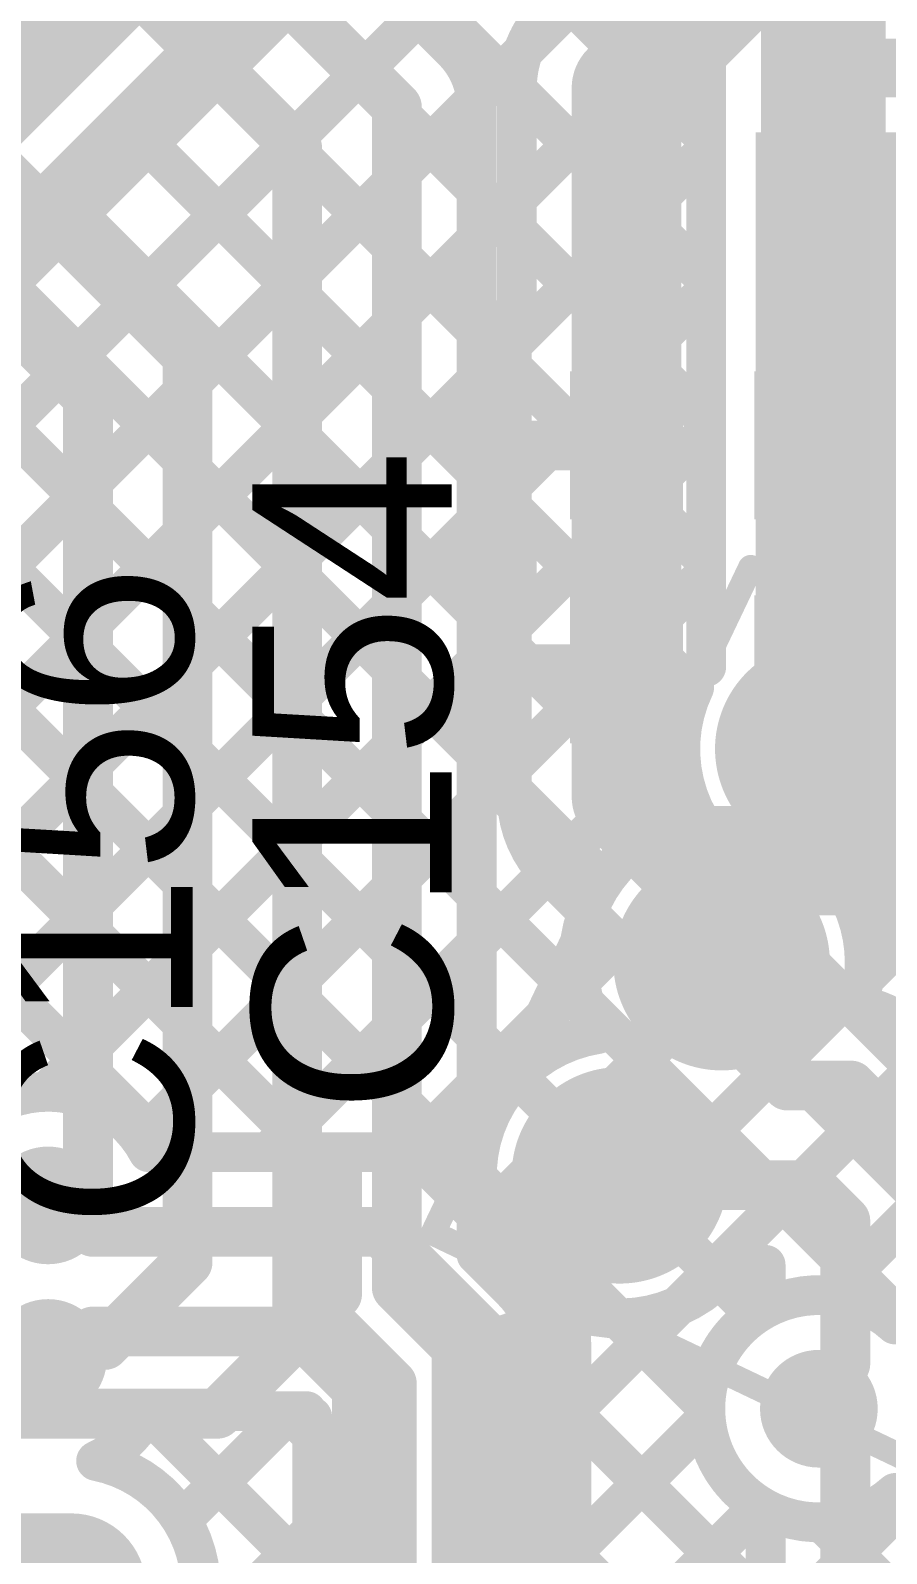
# Model space of a CAD drawing. Header units: millimetres. Extents: x -0.57 to 2.98, y -0.65 to 2.86.
# Drawn here: x 2.3585 to 2.5303, y 0.3949 to 0.7006 of the extents above; entities that cross this region are included whole.
import ezdxf

# ---------------------------------------------------------------- set-up
doc = ezdxf.new("R2010")
doc.units = ezdxf.units.MM
doc.header["$MEASUREMENT"] = 0
for name, color, linetype in [('BottomLayer', 5, 'Continuous'), ('BottomPaste', 16, 'Continuous'), ('BottomSolder', 6, 'Continuous'), ('Mechanical2', 216, 'Continuous'), ('PadHoleLayer', 156, 'Continuous'), ('TopLayer', 1, 'Continuous'), ('TopOverlay', 2, 'Continuous'), ('TopPaste', 8, 'Continuous'), ('TopSolder', 216, 'Continuous'), ('ViaHoleLayer', 16, 'Continuous')]:
    doc.layers.add(name, color=color, linetype=linetype)
doc.styles.add('Arial', font='', dxfattribs={"height": 0.2})
doc.styles.get('Arial').set_extended_font_data('Arial')

# ---------------------------------------------------------------- blocks, each defined once
blk = doc.blocks.new('SPM0687LR5H_1_233')
at = {"layer": 'BottomSolder'}
h = blk.add_hatch(color=6, dxfattribs=at)
edge = h.paths.add_edge_path()
edge.add_arc((0, -0.03594), 0.004, 0, 360)
at = {"layer": 'PadHoleLayer'}
h = blk.add_hatch(color=156, dxfattribs=at)
edge = h.paths.add_edge_path()
edge.add_arc((0, -0.03594), 0.02018, 0, 360)
at = {"layer": 'TopLayer'}
h = blk.add_hatch(color=1, dxfattribs=at)
edge = h.paths.add_edge_path()
edge.add_arc((-0.0474, 0.06705), 0.01772, 0, 360)
h = blk.add_hatch(color=1, dxfattribs=at)
edge = h.paths.add_edge_path()
edge.add_arc((0, 0.06705), 0.01772, 0, 360)
h = blk.add_hatch(color=1, dxfattribs=at)
edge = h.paths.add_edge_path()
edge.add_arc((0.0474, 0.06705), 0.01772, 0, 360)
h = blk.add_hatch(color=1, dxfattribs=at)
edge = h.paths.add_edge_path()
edge.add_arc((0, -0.03594), 0.03299, 0, 360)
h = blk.add_hatch(color=1, dxfattribs=at)
edge = h.paths.add_edge_path()
edge.add_arc((-0.0474, -0.06705), 0.01772, 0, 360)
h = blk.add_hatch(color=1, dxfattribs=at)
edge = h.paths.add_edge_path()
edge.add_arc((0.0474, -0.06705), 0.01772, 0, 360)
at = {"layer": 'TopPaste'}
h = blk.add_hatch(color=8, dxfattribs=at)
edge = h.paths.add_edge_path()
edge.add_arc((-0.0474, 0.06705), 0.01772, 0, 360)
h = blk.add_hatch(color=8, dxfattribs=at)
edge = h.paths.add_edge_path()
edge.add_arc((0, 0.06705), 0.01772, 0, 360)
h = blk.add_hatch(color=8, dxfattribs=at)
edge = h.paths.add_edge_path()
edge.add_arc((0.0474, 0.06705), 0.01772, 0, 360)
h = blk.add_hatch(color=8, dxfattribs=at)
edge = h.paths.add_edge_path()
edge.add_arc((-0.0474, -0.06705), 0.01772, 0, 360)
h = blk.add_hatch(color=8, dxfattribs=at)
edge = h.paths.add_edge_path()
edge.add_arc((0.0474, -0.06705), 0.01772, 0, 360)
at = {"layer": 'TopSolder'}
h = blk.add_hatch(color=216, dxfattribs=at)
edge = h.paths.add_edge_path()
edge.add_arc((-0.0474, 0.06705), 0.02172, 0, 360)
h = blk.add_hatch(color=216, dxfattribs=at)
edge = h.paths.add_edge_path()
edge.add_arc((0, 0.06705), 0.02172, 0, 360)
h = blk.add_hatch(color=216, dxfattribs=at)
edge = h.paths.add_edge_path()
edge.add_arc((0.0474, 0.06705), 0.02172, 0, 360)
h = blk.add_hatch(color=216, dxfattribs=at)
edge = h.paths.add_edge_path()
edge.add_arc((0, -0.03594), 0.03699, 0, 360)
h = blk.add_hatch(color=216, dxfattribs=at)
edge = h.paths.add_edge_path()
edge.add_arc((-0.0474, -0.06705), 0.02172, 0, 360)
h = blk.add_hatch(color=216, dxfattribs=at)
edge = h.paths.add_edge_path()
edge.add_arc((0.0474, -0.06705), 0.02172, 0, 360)
at = {"layer": 'TopOverlay', "const_width": 0.005}
for points in [[(-0.07402, 0.09591), (-0.07402, -0.10591)], [(-0.07402, 0.09591), (0.07402, 0.09591)], [(0.07402, 0.09591), (0.07402, -0.10591)], [(-0.085, 0.075), (-0.085, 0.065)], [(-0.085, 0.075), (-0.08, 0.07)], [(-0.08, 0.07), (-0.085, 0.065)], [(-0.07402, -0.10591), (0.07402, -0.10591)]]:
    blk.add_lwpolyline(points, dxfattribs=at)
at = {"layer": 'TopOverlay', "const_width": 0.0025}
for points in [[(-0.07527, 0.09591, 1), (-0.07277, 0.09591, 1)], [(-0.07527, 0.09591, 1), (-0.07277, 0.09591, 1)], [(0.07277, 0.09591, 1), (0.07527, 0.09591, 1)], [(0.07277, 0.09591, 1), (0.07527, 0.09591, 1)], [(-0.08625, 0.075, 1), (-0.08375, 0.075, 1)], [(-0.08625, 0.075, 1), (-0.08375, 0.075, 1)], [(-0.08125, 0.07, 1), (-0.07875, 0.07, 1)], [(-0.08125, 0.07, 1), (-0.07875, 0.07, 1)], [(-0.08625, 0.065, 1), (-0.08375, 0.065, 1)], [(-0.08625, 0.065, 1), (-0.08375, 0.065, 1)], [(-0.07527, -0.10591, 1), (-0.07277, -0.10591, 1)], [(-0.07527, -0.10591, 1), (-0.07277, -0.10591, 1)], [(0.07277, -0.10591, 1), (0.07527, -0.10591, 1)], [(0.07277, -0.10591, 1), (0.07527, -0.10591, 1)]]:
    blk.add_lwpolyline(points, format="xyb", close=True, dxfattribs=at)
blk = doc.blocks.new('CAP_0402_B_363')
at = {"layer": 'BottomLayer'}
for points in [[(-0.0095, 0.0125), (-0.0095, -0.0125), (-0.0275, -0.0125), (-0.0275, 0.0125)], [(0.0275, 0.0125), (0.0275, -0.0125), (0.0095, -0.0125), (0.0095, 0.0125)]]:
    blk.add_hatch(color=5, dxfattribs=at).paths.add_polyline_path(points)
at = {"layer": 'BottomPaste'}
for points in [[(-0.0095, 0.0125), (-0.0095, -0.0125), (-0.0275, -0.0125), (-0.0275, 0.0125)], [(0.0275, 0.0125), (0.0275, -0.0125), (0.0095, -0.0125), (0.0095, 0.0125)]]:
    blk.add_hatch(color=16, dxfattribs=at).paths.add_polyline_path(points)
at = {"layer": 'BottomSolder'}
for points in [[(-0.00714, 0.01486), (-0.00714, -0.01486), (-0.02986, -0.01486), (-0.02986, 0.01486)], [(0.02986, 0.01486), (0.02986, -0.01486), (0.00714, -0.01486), (0.00714, 0.01486)]]:
    blk.add_hatch(color=6, dxfattribs=at).paths.add_polyline_path(points)
blk = doc.blocks.new('C___0402_B_367')
at = {"layer": 'BottomLayer'}
for points in [[(-0.0095, 0.0125), (-0.0095, -0.0125), (-0.0275, -0.0125), (-0.0275, 0.0125)], [(0.0275, 0.0125), (0.0275, -0.0125), (0.0095, -0.0125), (0.0095, 0.0125)]]:
    blk.add_hatch(color=5, dxfattribs=at).paths.add_polyline_path(points)
at = {"layer": 'BottomPaste'}
for points in [[(-0.0095, 0.0125), (-0.0095, -0.0125), (-0.0275, -0.0125), (-0.0275, 0.0125)], [(0.0275, 0.0125), (0.0275, -0.0125), (0.0095, -0.0125), (0.0095, 0.0125)]]:
    blk.add_hatch(color=16, dxfattribs=at).paths.add_polyline_path(points)
at = {"layer": 'BottomSolder'}
for points in [[(-0.00714, 0.01486), (-0.00714, -0.01486), (-0.02986, -0.01486), (-0.02986, 0.01486)], [(0.02986, 0.01486), (0.02986, -0.01486), (0.00714, -0.01486), (0.00714, 0.01486)]]:
    blk.add_hatch(color=6, dxfattribs=at).paths.add_polyline_path(points)

msp = doc.modelspace()

# ---------------------------------------------------------------- hatches: boundary and pattern name
at = {"layer": 'BottomLayer'}
msp.add_hatch(color=5, dxfattribs=at).paths.add_polyline_path([(2.504, 0.55521), (2.545, 0.55521), (2.545, 0.68021), (2.504, 0.68021)])
h = msp.add_hatch(color=5, dxfattribs=at)
edge = h.paths.add_edge_path()
edge.add_arc((2.51758, 0.65858), 0.01181, 0, 360)
h = msp.add_hatch(color=5, dxfattribs=at)
edge = h.paths.add_edge_path()
edge.add_arc((2.362, 0.46481), 0.01181, 0, 360)
h = msp.add_hatch(color=5, dxfattribs=at)
edge = h.paths.add_edge_path()
edge.add_arc((2.362, 0.43419), 0.01181, 0, 360)
h = msp.add_hatch(color=5, dxfattribs=at)
edge = h.paths.add_edge_path()
edge.add_arc((2.51669, 0.424), 0.01181, 0, 360)
at = {"layer": 'BottomSolder'}
h = msp.add_hatch(color=6, dxfattribs=at)
edge = h.paths.add_edge_path()
edge.add_arc((2.51758, 0.65858), 0.00791, 0, 360)
h = msp.add_hatch(color=6, dxfattribs=at)
edge = h.paths.add_edge_path()
edge.add_arc((2.362, 0.46481), 0.00791, 0, 360)
h = msp.add_hatch(color=6, dxfattribs=at)
edge = h.paths.add_edge_path()
edge.add_arc((2.362, 0.43419), 0.00791, 0, 360)
h = msp.add_hatch(color=6, dxfattribs=at)
edge = h.paths.add_edge_path()
edge.add_arc((2.51669, 0.424), 0.00791, 0, 360)
at = {"layer": 'TopLayer'}
h = msp.add_hatch(color=1, dxfattribs=at)
edge = h.paths.add_edge_path()
edge.add_arc((2.51758, 0.65858), 0.01181, 0, 360)
h = msp.add_hatch(color=1, dxfattribs=at)
edge = h.paths.add_edge_path()
edge.add_arc((2.362, 0.46481), 0.01181, 0, 360)
h = msp.add_hatch(color=1, dxfattribs=at)
edge = h.paths.add_edge_path()
edge.add_arc((2.362, 0.43419), 0.01181, 0, 360)
h = msp.add_hatch(color=1, dxfattribs=at)
edge = h.paths.add_edge_path()
edge.add_arc((2.51669, 0.424), 0.01181, 0, 360)
at = {"layer": 'TopSolder'}
h = msp.add_hatch(color=216, dxfattribs=at)
edge = h.paths.add_edge_path()
edge.add_arc((2.51758, 0.65858), 0.00791, 0, 360)
h = msp.add_hatch(color=216, dxfattribs=at)
edge = h.paths.add_edge_path()
edge.add_arc((2.362, 0.46481), 0.00791, 0, 360)
h = msp.add_hatch(color=216, dxfattribs=at)
edge = h.paths.add_edge_path()
edge.add_arc((2.362, 0.43419), 0.00791, 0, 360)
h = msp.add_hatch(color=216, dxfattribs=at)
edge = h.paths.add_edge_path()
edge.add_arc((2.51669, 0.424), 0.00791, 0, 360)
at = {"layer": 'ViaHoleLayer'}
h = msp.add_hatch(color=16, dxfattribs=at)
edge = h.paths.add_edge_path()
edge.add_arc((2.51758, 0.65858), 0.00591, 0, 360)
h = msp.add_hatch(color=16, dxfattribs=at)
edge = h.paths.add_edge_path()
edge.add_arc((2.362, 0.46481), 0.00591, 0, 360)
h = msp.add_hatch(color=16, dxfattribs=at)
edge = h.paths.add_edge_path()
edge.add_arc((2.362, 0.43419), 0.00591, 0, 360)
h = msp.add_hatch(color=16, dxfattribs=at)
edge = h.paths.add_edge_path()
edge.add_arc((2.51669, 0.424), 0.00591, 0, 360)

# ---------------------------------------------------------------- linework, layer by layer
at = {"layer": 'BottomLayer'}
for points, const_width in [([(2.324, 0.663), (2.417, 0.756)], 0.025), ([(2.3475, 0.61483), (2.46517, 0.7325)], 0.008), ([(2.3475, 0.64312), (2.43688, 0.7325)], 0.008), ([(2.3475, 0.65327), (2.42673, 0.7325)], 0.008), ([(2.4195, 0.72527), (2.45608, 0.68869)], 0.008), ([(2.47808, 0.68908), (2.506, 0.717)], 0.022), ([(2.40536, 0.71113), (2.45608, 0.6604)], 0.008), ([(2.34264, 0.58168), (2.45733, 0.69638)], 0.008), ([(2.39122, 0.69698), (2.45508, 0.63312)], 0.008), ([(2.47808, 0.61734), (2.47808, 0.68908)], 0.022), ([(2.51133, 0.69121), (2.51511, 0.695)], 0.008), ([(2.51511, 0.695), (2.77944, 0.695)], 0.008), ([(2.51133, 0.69121), (2.519, 0.69121)], 0.008), ([(2.519, 0.69121), (2.556, 0.69121)], 0.008), ([(2.519, 0.69121), (2.556, 0.69121)], 0.008), ([(2.45608, 0.64384), (2.45608, 0.68908)], 0.008), ([(2.37708, 0.68284), (2.45508, 0.60484)], 0.008), ([(2.519, 0.66771), (2.76629, 0.66771)], 0.025), ([(2.51758, 0.6663), (2.519, 0.66771)], 0.022), ([(2.51758, 0.65858), (2.51758, 0.6663)], 0.022), ([(2.36293, 0.6687), (2.45508, 0.57655)], 0.008), ([(2.31231, 0.52307), (2.45608, 0.66685)], 0.008), ([(2.34879, 0.65456), (2.45508, 0.54827)], 0.008), ([(2.45508, 0.59891), (2.45508, 0.64384)], 0.008), ([(2.31231, 0.49479), (2.45508, 0.63756)], 0.008), ([(2.3475, 0.62757), (2.53317, 0.4419)], 0.008), ([(2.47808, 0.57241), (2.47808, 0.61734)], 0.022), ([(2.45908, 0.61734), (2.47808, 0.61734)], 0.01), ([(2.31231, 0.46651), (2.45508, 0.60928)], 0.008), ([(2.3475, 0.59928), (2.5039, 0.44289)], 0.008), ([(2.45508, 0.59084), (2.45508, 0.59891)], 0.008), ([(2.45508, 0.59084), (2.45508, 0.59891)], 0.008), ([(2.45608, 0.59084), (2.45608, 0.59891)], 0.008), ([(2.45508, 0.54591), (2.45508, 0.59084)], 0.008), ([(2.36171, 0.48762), (2.45508, 0.58099)], 0.008), ([(2.33985, 0.57865), (2.49389, 0.42461)], 0.008), ([(2.47808, 0.54689), (2.47808, 0.57091)], 0.022), ([(2.31648, 0.57374), (2.41471, 0.4755)], 0.008), ([(2.45908, 0.57241), (2.47808, 0.57241)], 0.01), ([(2.38051, 0.47814), (2.45508, 0.55271)], 0.008), ([(2.47808, 0.54689), (2.49097, 0.534)], 0.022), ([(2.31231, 0.54962), (2.38643, 0.4755)], 0.008), ([(2.49097, 0.534), (2.52542, 0.534)], 0.022), ([(2.52542, 0.534), (2.59014, 0.46928)], 0.022), ([(2.40616, 0.4755), (2.46226, 0.5316)], 0.008), ([(2.46257, 0.53129), (2.47538, 0.51848)], 0.008), ([(2.43368, 0.47473), (2.47643, 0.51749)], 0.008), ([(2.44907, 0.46184), (2.49923, 0.512)], 0.008), ([(2.49097, 0.512), (2.51631, 0.512)], 0.008), ([(2.49135, 0.512), (2.56145, 0.4419)], 0.008), ([(2.51631, 0.512), (2.55609, 0.47222)], 0.008), ([(2.46318, 0.44766), (2.52191, 0.5064)], 0.008), ([(2.467, 0.42321), (2.53605, 0.49226)], 0.008), ([(2.51879, 0.44671), (2.55019, 0.47811)], 0.008), ([(2.38215, 0.4755), (2.42878, 0.4755)], 0.008), ([(2.44011, 0.4708), (2.4623, 0.44861)], 0.008), ([(2.362, 0.46481), (2.36569, 0.46481)], 0.01), ([(2.36569, 0.46481), (2.371, 0.4595)], 0.01), ([(2.371, 0.4595), (2.42878, 0.4595)], 0.01), ([(2.42878, 0.4595), (2.451, 0.43728)], 0.01), ([(2.36569, 0.43419), (2.371, 0.4395)], 0.01), ([(2.371, 0.4395), (2.4205, 0.4395)], 0.01), ([(2.4205, 0.4395), (2.431, 0.429)], 0.01), ([(2.451, 0.381), (2.451, 0.43728)], 0.01), ([(2.467, 0.38763), (2.467, 0.43728)], 0.008), ([(2.362, 0.43419), (2.36569, 0.43419)], 0.01), ([(2.431, 0.368), (2.431, 0.429)], 0.01), ([(2.51669, 0.42031), (2.51669, 0.424)], 0.01), ([(2.38205, 0.42331), (2.415, 0.39036)], 0.008), ([(2.38215, 0.4235), (2.41387, 0.4235)], 0.008), ([(2.38882, 0.4016), (2.41073, 0.4235)], 0.008), ([(2.41015, 0.4235), (2.415, 0.41865)], 0.008), ([(2.415, 0.368), (2.415, 0.42237)], 0.008), ([(2.467, 0.42321), (2.506, 0.38421)], 0.008), ([(2.467, 0.39492), (2.49398, 0.4219)], 0.008), ([(2.51669, 0.42031), (2.522, 0.415)], 0.01), ([(2.522, 0.375), (2.522, 0.415)], 0.01), ([(2.4775, 0.37713), (2.50486, 0.4045)], 0.008), ([(2.506, 0.38163), (2.506, 0.40385)], 0.008), ([(2.30631, 0.398), (2.36666, 0.398)], 0.01), ([(2.38669, 0.37118), (2.415, 0.39949)], 0.008), ([(2.467, 0.39493), (2.48679, 0.37514)], 0.008)]:
    msp.add_lwpolyline(points, dxfattribs=dict(at, const_width=const_width))
for points, const_width in [([(2.45608, 0.68908, -0.199566), (2.46257, 0.70468)], 0.008), ([(2.45608, 0.68908, -0.198912), (2.46253, 0.70464)], 0.008), ([(2.46257, 0.53129, -0.187986), (2.45611, 0.54591)], 0.008), ([(2.46253, 0.53133, -0.187335), (2.45611, 0.54591)], 0.008), ([(2.49097, 0.512, -0.199566), (2.47538, 0.51848)], 0.008), ([(2.49097, 0.512, -0.198912), (2.47541, 0.51844)], 0.008), ([(2.34509, 0.4495, -1.132461), (2.38215, 0.4755)], 0.008), ([(2.42878, 0.4755, -0.198912), (2.4401, 0.47081)], 0.008), ([(2.42878, 0.4755, -0.199231), (2.44011, 0.4708)], 0.008), ([(2.4623, 0.44861, -0.199231), (2.467, 0.43728)], 0.008), ([(2.46231, 0.4486, -0.198912), (2.467, 0.43728)], 0.008), ([(2.506, 0.40385, -1.132461), (2.532, 0.44091)], 0.008), ([(2.532, 0.44091, -0.650404), (2.57012, 0.424)], 0.008), ([(2.38215, 0.4235, -0.16304), (2.37165, 0.41352)], 0.008), ([(2.37165, 0.41352, -0.358765), (2.39266, 0.388)], 0.008), ([(2.36666, 0.398, -1), (2.36666, 0.378)], 0.01)]:
    msp.add_lwpolyline(points, format="xyb", dxfattribs=dict(at, const_width=const_width))
for points, const_width in [([(2.38922, 0.69698, 1), (2.39322, 0.69698, 1)], 0.004), ([(2.45533, 0.69638, 1), (2.45933, 0.69638, 1)], 0.004), ([(2.47258, 0.68908, 1), (2.48358, 0.68908, 1)], 0.011), ([(2.47258, 0.68908, 1), (2.48358, 0.68908, 1)], 0.011), ([(2.51311, 0.695, 1), (2.51711, 0.695, 1)], 0.004), ([(2.51311, 0.695, 1), (2.51711, 0.695, 1)], 0.004), ([(2.50933, 0.69121, 1), (2.51333, 0.69121, 1)], 0.004), ([(2.50933, 0.69121, 1), (2.51333, 0.69121, 1)], 0.004), ([(2.517, 0.69121, 1), (2.521, 0.69121, 1)], 0.004), ([(2.517, 0.69121, 1), (2.521, 0.69121, 1)], 0.004), ([(2.517, 0.69121, 1), (2.521, 0.69121, 1)], 0.004), ([(2.45408, 0.68908, 1), (2.45808, 0.68908, 1)], 0.004), ([(2.45408, 0.68908, 1), (2.45808, 0.68908, 1)], 0.004), ([(2.45408, 0.68908, 1), (2.45808, 0.68908, 1)], 0.004), ([(2.45408, 0.68869, 1), (2.45808, 0.68869, 1)], 0.004), ([(2.37508, 0.68284, 1), (2.37908, 0.68284, 1)], 0.004), ([(2.51275, 0.66771, 1), (2.52525, 0.66771, 1)], 0.0125), ([(2.5135, 0.66771, 1), (2.5245, 0.66771, 1)], 0.011), ([(2.51208, 0.6663, 1), (2.52308, 0.6663, 1)], 0.011), ([(2.51208, 0.6663, 1), (2.52308, 0.6663, 1)], 0.011), ([(2.36093, 0.6687, 1), (2.36493, 0.6687, 1)], 0.004), ([(2.45408, 0.66685, 1), (2.45808, 0.66685, 1)], 0.004), ([(2.51208, 0.65858, 1), (2.52308, 0.65858, 1)], 0.011), ([(2.45408, 0.6604, 1), (2.45808, 0.6604, 1)], 0.004), ([(2.45308, 0.64384, 1), (2.45708, 0.64384, 1)], 0.004), ([(2.45408, 0.64384, 1), (2.45808, 0.64384, 1)], 0.004), ([(2.45308, 0.63756, 1), (2.45708, 0.63756, 1)], 0.004), ([(2.45308, 0.63312, 1), (2.45708, 0.63312, 1)], 0.004), ([(2.47258, 0.61734, 1), (2.48358, 0.61734, 1)], 0.011), ([(2.47258, 0.61734, 1), (2.48358, 0.61734, 1)], 0.011), ([(2.45658, 0.61734, 1), (2.46158, 0.61734, 1)], 0.005), ([(2.47558, 0.61734, 1), (2.48058, 0.61734, 1)], 0.005), ([(2.45308, 0.60928, 1), (2.45708, 0.60928, 1)], 0.004), ([(2.45308, 0.60484, 1), (2.45708, 0.60484, 1)], 0.004), ([(2.45308, 0.59891, 1), (2.45708, 0.59891, 1)], 0.004), ([(2.45308, 0.59891, 1), (2.45708, 0.59891, 1)], 0.004), ([(2.45308, 0.59891, 1), (2.45708, 0.59891, 1)], 0.004), ([(2.45408, 0.59891, 1), (2.45808, 0.59891, 1)], 0.004), ([(2.45308, 0.59084, 1), (2.45708, 0.59084, 1)], 0.004), ([(2.45308, 0.59084, 1), (2.45708, 0.59084, 1)], 0.004), ([(2.45308, 0.59084, 1), (2.45708, 0.59084, 1)], 0.004), ([(2.45408, 0.59084, 1), (2.45808, 0.59084, 1)], 0.004), ([(2.45308, 0.58099, 1), (2.45708, 0.58099, 1)], 0.004), ([(2.47258, 0.57241, 1), (2.48358, 0.57241, 1)], 0.011), ([(2.47258, 0.57091, 1), (2.48358, 0.57091, 1)], 0.011), ([(2.45308, 0.57655, 1), (2.45708, 0.57655, 1)], 0.004), ([(2.45658, 0.57241, 1), (2.46158, 0.57241, 1)], 0.005), ([(2.47558, 0.57241, 1), (2.48058, 0.57241, 1)], 0.005), ([(2.45308, 0.55271, 1), (2.45708, 0.55271, 1)], 0.004), ([(2.47258, 0.54689, 1), (2.48358, 0.54689, 1)], 0.011), ([(2.47258, 0.54689, 1), (2.48358, 0.54689, 1)], 0.011), ([(2.45308, 0.54827, 1), (2.45708, 0.54827, 1)], 0.004), ([(2.45308, 0.54591, 1), (2.45708, 0.54591, 1)], 0.004), ([(2.45411, 0.54591, 1), (2.45811, 0.54591, 1)], 0.004), ([(2.45411, 0.54591, 1), (2.45811, 0.54591, 1)], 0.004), ([(2.48547, 0.534, 1), (2.49647, 0.534, 1)], 0.011), ([(2.48547, 0.534, 1), (2.49647, 0.534, 1)], 0.011), ([(2.51992, 0.534, 1), (2.53092, 0.534, 1)], 0.011), ([(2.51992, 0.534, 1), (2.53092, 0.534, 1)], 0.011), ([(2.46026, 0.5316, 1), (2.46426, 0.5316, 1)], 0.004), ([(2.46053, 0.53133, 1), (2.46453, 0.53133, 1)], 0.004), ([(2.46057, 0.53129, 1), (2.46457, 0.53129, 1)], 0.004), ([(2.46057, 0.53129, 1), (2.46457, 0.53129, 1)], 0.004), ([(2.47338, 0.51848, 1), (2.47738, 0.51848, 1)], 0.004), ([(2.47338, 0.51848, 1), (2.47738, 0.51848, 1)], 0.004), ([(2.47341, 0.51844, 1), (2.47741, 0.51844, 1)], 0.004), ([(2.47443, 0.51749, 1), (2.47843, 0.51749, 1)], 0.004), ([(2.48897, 0.512, 1), (2.49297, 0.512, 1)], 0.004), ([(2.48897, 0.512, 1), (2.49297, 0.512, 1)], 0.004), ([(2.48897, 0.512, 1), (2.49297, 0.512, 1)], 0.004), ([(2.48935, 0.512, 1), (2.49335, 0.512, 1)], 0.004), ([(2.49723, 0.512, 1), (2.50123, 0.512, 1)], 0.004), ([(2.51431, 0.512, 1), (2.51831, 0.512, 1)], 0.004), ([(2.51431, 0.512, 1), (2.51831, 0.512, 1)], 0.004), ([(2.51991, 0.5064, 1), (2.52391, 0.5064, 1)], 0.004), ([(2.35971, 0.48762, 1), (2.36371, 0.48762, 1)], 0.004), ([(2.37851, 0.47814, 1), (2.38251, 0.47814, 1)], 0.004), ([(2.38015, 0.4755, 1), (2.38415, 0.4755, 1)], 0.004), ([(2.38015, 0.4755, 1), (2.38415, 0.4755, 1)], 0.004), ([(2.38443, 0.4755, 1), (2.38843, 0.4755, 1)], 0.004), ([(2.40416, 0.4755, 1), (2.40816, 0.4755, 1)], 0.004), ([(2.41271, 0.4755, 1), (2.41671, 0.4755, 1)], 0.004), ([(2.42678, 0.4755, 1), (2.43078, 0.4755, 1)], 0.004), ([(2.42678, 0.4755, 1), (2.43078, 0.4755, 1)], 0.004), ([(2.42678, 0.4755, 1), (2.43078, 0.4755, 1)], 0.004), ([(2.43168, 0.47473, 1), (2.43568, 0.47473, 1)], 0.004), ([(2.4381, 0.47081, 1), (2.4421, 0.47081, 1)], 0.004), ([(2.43811, 0.4708, 1), (2.44211, 0.4708, 1)], 0.004), ([(2.43811, 0.4708, 1), (2.44211, 0.4708, 1)], 0.004), ([(2.3595, 0.46481, 1), (2.3645, 0.46481, 1)], 0.005), ([(2.36319, 0.46481, 1), (2.36819, 0.46481, 1)], 0.005), ([(2.36319, 0.46481, 1), (2.36819, 0.46481, 1)], 0.005), ([(2.44707, 0.46184, 1), (2.45107, 0.46184, 1)], 0.004), ([(2.3685, 0.4595, 1), (2.3735, 0.4595, 1)], 0.005), ([(2.3685, 0.4595, 1), (2.3735, 0.4595, 1)], 0.005), ([(2.42628, 0.4595, 1), (2.43128, 0.4595, 1)], 0.005), ([(2.42628, 0.4595, 1), (2.43128, 0.4595, 1)], 0.005), ([(2.4603, 0.44861, 1), (2.4643, 0.44861, 1)], 0.004), ([(2.4603, 0.44861, 1), (2.4643, 0.44861, 1)], 0.004), ([(2.46031, 0.4486, 1), (2.46431, 0.4486, 1)], 0.004), ([(2.46118, 0.44766, 1), (2.46518, 0.44766, 1)], 0.004), ([(2.51679, 0.44671, 1), (2.52079, 0.44671, 1)], 0.004), ([(2.5019, 0.44289, 1), (2.5059, 0.44289, 1)], 0.004), ([(2.3685, 0.4395, 1), (2.3735, 0.4395, 1)], 0.005), ([(2.3685, 0.4395, 1), (2.3735, 0.4395, 1)], 0.005), ([(2.418, 0.4395, 1), (2.423, 0.4395, 1)], 0.005), ([(2.418, 0.4395, 1), (2.423, 0.4395, 1)], 0.005), ([(2.53, 0.44091, 1), (2.534, 0.44091, 1)], 0.004), ([(2.53, 0.44091, 1), (2.534, 0.44091, 1)], 0.004), ([(2.53117, 0.4419, 1), (2.53517, 0.4419, 1)], 0.004), ([(2.4485, 0.43728, 1), (2.4535, 0.43728, 1)], 0.005), ([(2.4485, 0.43728, 1), (2.4535, 0.43728, 1)], 0.005), ([(2.465, 0.43728, 1), (2.469, 0.43728, 1)], 0.004), ([(2.465, 0.43728, 1), (2.469, 0.43728, 1)], 0.004), ([(2.465, 0.43728, 1), (2.469, 0.43728, 1)], 0.004), ([(2.3595, 0.43419, 1), (2.3645, 0.43419, 1)], 0.005), ([(2.36319, 0.43419, 1), (2.36819, 0.43419, 1)], 0.005), ([(2.36319, 0.43419, 1), (2.36819, 0.43419, 1)], 0.005), ([(2.4285, 0.429, 1), (2.4335, 0.429, 1)], 0.005), ([(2.4285, 0.429, 1), (2.4335, 0.429, 1)], 0.005), ([(2.49189, 0.42461, 1), (2.49589, 0.42461, 1)], 0.004), ([(2.51419, 0.424, 1), (2.51919, 0.424, 1)], 0.005), ([(2.38005, 0.42331, 1), (2.38405, 0.42331, 1)], 0.004), ([(2.38015, 0.4235, 1), (2.38415, 0.4235, 1)], 0.004), ([(2.38015, 0.4235, 1), (2.38415, 0.4235, 1)], 0.004), ([(2.40815, 0.4235, 1), (2.41215, 0.4235, 1)], 0.004), ([(2.40873, 0.4235, 1), (2.41273, 0.4235, 1)], 0.004), ([(2.41187, 0.4235, 1), (2.41587, 0.4235, 1)], 0.004), ([(2.413, 0.42237, 1), (2.417, 0.42237, 1)], 0.004), ([(2.465, 0.42321, 1), (2.469, 0.42321, 1)], 0.004), ([(2.465, 0.42321, 1), (2.469, 0.42321, 1)], 0.004), ([(2.49198, 0.4219, 1), (2.49598, 0.4219, 1)], 0.004), ([(2.51419, 0.42031, 1), (2.51919, 0.42031, 1)], 0.005), ([(2.51419, 0.42031, 1), (2.51919, 0.42031, 1)], 0.005), ([(2.413, 0.41865, 1), (2.417, 0.41865, 1)], 0.004), ([(2.5195, 0.415, 1), (2.5245, 0.415, 1)], 0.005), ([(2.5195, 0.415, 1), (2.5245, 0.415, 1)], 0.005), ([(2.36965, 0.41352, 1), (2.37365, 0.41352, 1)], 0.004), ([(2.36965, 0.41352, 1), (2.37365, 0.41352, 1)], 0.004), ([(2.50286, 0.4045, 1), (2.50686, 0.4045, 1)], 0.004), ([(2.504, 0.40385, 1), (2.508, 0.40385, 1)], 0.004), ([(2.504, 0.40385, 1), (2.508, 0.40385, 1)], 0.004), ([(2.38682, 0.4016, 1), (2.39082, 0.4016, 1)], 0.004), ([(2.36416, 0.398, 1), (2.36916, 0.398, 1)], 0.005), ([(2.36416, 0.398, 1), (2.36916, 0.398, 1)], 0.005), ([(2.413, 0.39949, 1), (2.417, 0.39949, 1)], 0.004), ([(2.465, 0.39493, 1), (2.469, 0.39493, 1)], 0.004), ([(2.465, 0.39492, 1), (2.469, 0.39492, 1)], 0.004)]:
    msp.add_lwpolyline(points, format="xyb", close=True, dxfattribs=dict(at, const_width=const_width))
at = {"layer": 'Mechanical2', "const_width": 0.01}
msp.add_lwpolyline([(1.75783, 2.80917, -6.230382), (0.64896, 2.81029)], format="xyb", dxfattribs=at)
at = {"layer": 'TopLayer'}
for points, const_width in [([(2.28547, 0.88759), (2.49408, 0.67897)], 0.008), ([(2.15028, 0.875), (2.39, 0.63528)], 0.01), ([(2.142, 0.855), (2.37, 0.627)], 0.01), ([(2.37255, 0.77222), (2.49408, 0.65069)], 0.008), ([(2.37171, 0.76821), (2.4433, 0.69661)], 0.008), ([(2.3525, 0.76478), (2.432, 0.68528)], 0.01), ([(2.51758, 0.65858), (2.51758, 0.756)], 0.025), ([(2.43629, 0.70362), (2.49493, 0.76227)], 0.008), ([(2.49408, 0.65858), (2.49408, 0.756)], 0.008), ([(2.33836, 0.75064), (2.412, 0.677)], 0.01), ([(2.44791, 0.68696), (2.49408, 0.73313)], 0.008), ([(2.448, 0.65876), (2.49408, 0.70485)], 0.008), ([(2.432, 0.44828), (2.432, 0.68528)], 0.01), ([(2.448, 0.45491), (2.448, 0.68528)], 0.008), ([(2.412, 0.44), (2.412, 0.677)], 0.01), ([(2.448, 0.63048), (2.49408, 0.67656)], 0.008), ([(2.52569, 0.51018), (2.693, 0.67749)], 0.008), ([(2.448, 0.66849), (2.49408, 0.6224)], 0.008), ([(2.51758, 0.55641), (2.51758, 0.65858)], 0.025), ([(2.49408, 0.57291), (2.49408, 0.65858)], 0.008), ([(2.448, 0.6022), (2.49408, 0.64828)], 0.008), ([(2.448, 0.6402), (2.49408, 0.59412)], 0.008), ([(2.39, 0.46536), (2.39, 0.63528)], 0.01), ([(2.37, 0.46536), (2.37, 0.627)], 0.01), ([(2.448, 0.57391), (2.49408, 0.61999)], 0.008), ([(2.448, 0.61192), (2.4915, 0.56842)], 0.008), ([(2.448, 0.54563), (2.49408, 0.59171)], 0.008), ([(2.448, 0.58364), (2.49017, 0.54147)], 0.008), ([(2.448, 0.51734), (2.48893, 0.55827)], 0.008), ([(2.448, 0.55535), (2.47349, 0.52986)], 0.008), ([(2.5296, 0.53032), (2.55716, 0.50276)], 0.008), ([(2.448, 0.52707), (2.46966, 0.50541)], 0.008), ([(2.49718, 0.51362), (2.50204, 0.50876)], 0.01), ([(2.448, 0.48906), (2.46872, 0.50978)], 0.008), ([(2.50204, 0.49721), (2.50204, 0.50876)], 0.01), ([(2.448, 0.49878), (2.45606, 0.49073)], 0.008), ([(2.50204, 0.49721), (2.5104, 0.48886)], 0.01), ([(2.5104, 0.48886), (2.52314, 0.48886)], 0.01), ([(2.52314, 0.48886), (2.542, 0.47)], 0.01), ([(2.47677, 0.47084), (2.47875, 0.46886)], 0.01), ([(2.47875, 0.46886), (2.51486, 0.46886)], 0.01), ([(2.51486, 0.46886), (2.522, 0.46172)], 0.01), ([(2.39, 0.45343), (2.39, 0.46536)], 0.01), ([(2.522, 0.433), (2.522, 0.46172)], 0.01), ([(2.448, 0.45491), (2.4553, 0.44761)], 0.008), ([(2.37337, 0.4368), (2.39, 0.45343)], 0.01), ([(2.49916, 0.45286), (2.506, 0.45286)], 0.008), ([(2.506, 0.44415), (2.506, 0.45286)], 0.008), ([(2.432, 0.44828), (2.444, 0.43628)], 0.01), ([(2.49666, 0.45012), (2.5039, 0.44289)], 0.008), ([(2.46, 0.41621), (2.48836, 0.44456)], 0.008), ([(2.412, 0.44), (2.424, 0.428)], 0.01), ([(2.47637, 0.44212), (2.49389, 0.42461)], 0.008), ([(2.444, 0.35057), (2.444, 0.43628)], 0.01), ([(2.46, 0.35057), (2.46, 0.43628)], 0.008), ([(2.46, 0.43021), (2.58402, 0.3062)], 0.008), ([(2.424, 0.35886), (2.424, 0.428)], 0.01), ([(2.46, 0.38792), (2.49398, 0.4219)], 0.008), ([(2.3994, 0.27075), (2.53407, 0.40542)], 0.008), ([(2.46, 0.35964), (2.50486, 0.4045)], 0.008), ([(2.46, 0.40193), (2.57536, 0.28657)], 0.008), ([(2.5173, 0.4012), (2.60364, 0.31486)], 0.008)]:
    msp.add_lwpolyline(points, dxfattribs=dict(at, const_width=const_width))
for points, const_width in [([(2.43429, 0.70362, 1), (2.43829, 0.70362, 1)], 0.004), ([(2.4413, 0.69661, 1), (2.4453, 0.69661, 1)], 0.004), ([(2.4413, 0.69661, 1), (2.4453, 0.69661, 1)], 0.004), ([(2.44131, 0.6966, 1), (2.44531, 0.6966, 1)], 0.004), ([(2.44591, 0.68696, 1), (2.44991, 0.68696, 1)], 0.004), ([(2.4295, 0.68528, 1), (2.4345, 0.68528, 1)], 0.005), ([(2.4295, 0.68528, 1), (2.4345, 0.68528, 1)], 0.005), ([(2.446, 0.68528, 1), (2.45, 0.68528, 1)], 0.004), ([(2.446, 0.68528, 1), (2.45, 0.68528, 1)], 0.004), ([(2.446, 0.68528, 1), (2.45, 0.68528, 1)], 0.004), ([(2.4095, 0.677, 1), (2.4145, 0.677, 1)], 0.005), ([(2.4095, 0.677, 1), (2.4145, 0.677, 1)], 0.005), ([(2.49208, 0.67897, 1), (2.49608, 0.67897, 1)], 0.004), ([(2.49208, 0.67656, 1), (2.49608, 0.67656, 1)], 0.004), ([(2.446, 0.66849, 1), (2.45, 0.66849, 1)], 0.004), ([(2.51133, 0.65858, 1), (2.52383, 0.65858, 1)], 0.0125), ([(2.51133, 0.65858, 1), (2.52383, 0.65858, 1)], 0.0125), ([(2.446, 0.65876, 1), (2.45, 0.65876, 1)], 0.004), ([(2.49208, 0.65858, 1), (2.49608, 0.65858, 1)], 0.004), ([(2.49208, 0.65858, 1), (2.49608, 0.65858, 1)], 0.004), ([(2.49208, 0.65069, 1), (2.49608, 0.65069, 1)], 0.004), ([(2.49208, 0.64828, 1), (2.49608, 0.64828, 1)], 0.004), ([(2.446, 0.6402, 1), (2.45, 0.6402, 1)], 0.004), ([(2.3875, 0.63528, 1), (2.3925, 0.63528, 1)], 0.005), ([(2.3875, 0.63528, 1), (2.3925, 0.63528, 1)], 0.005), ([(2.446, 0.63048, 1), (2.45, 0.63048, 1)], 0.004), ([(2.3675, 0.627, 1), (2.3725, 0.627, 1)], 0.005), ([(2.3675, 0.627, 1), (2.3725, 0.627, 1)], 0.005), ([(2.49208, 0.6224, 1), (2.49608, 0.6224, 1)], 0.004), ([(2.49208, 0.61999, 1), (2.49608, 0.61999, 1)], 0.004), ([(2.446, 0.61192, 1), (2.45, 0.61192, 1)], 0.004), ([(2.446, 0.6022, 1), (2.45, 0.6022, 1)], 0.004), ([(2.49208, 0.59412, 1), (2.49608, 0.59412, 1)], 0.004), ([(2.49208, 0.59171, 1), (2.49608, 0.59171, 1)], 0.004), ([(2.446, 0.58364, 1), (2.45, 0.58364, 1)], 0.004), ([(2.446, 0.57391, 1), (2.45, 0.57391, 1)], 0.004), ([(2.49208, 0.57291, 1), (2.49608, 0.57291, 1)], 0.004), ([(2.4895, 0.56842, 1), (2.4935, 0.56842, 1)], 0.004), ([(2.48966, 0.56877, 1), (2.49366, 0.56877, 1)], 0.004), ([(2.51133, 0.55641, 1), (2.52383, 0.55641, 1)], 0.0125), ([(2.48693, 0.55827, 1), (2.49093, 0.55827, 1)], 0.004), ([(2.446, 0.55535, 1), (2.45, 0.55535, 1)], 0.004), ([(2.446, 0.54563, 1), (2.45, 0.54563, 1)], 0.004), ([(2.48817, 0.54147, 1), (2.49217, 0.54147, 1)], 0.004), ([(2.49075, 0.54199, 1), (2.49475, 0.54199, 1)], 0.004), ([(2.49075, 0.54199, 1), (2.49475, 0.54199, 1)], 0.004), ([(2.47149, 0.52986, 1), (2.47549, 0.52986, 1)], 0.004), ([(2.52002, 0.52803, 1), (2.52402, 0.52803, 1)], 0.004), ([(2.52002, 0.52803, 1), (2.52402, 0.52803, 1)], 0.004), ([(2.5276, 0.53032, 1), (2.5316, 0.53032, 1)], 0.004), ([(2.446, 0.52707, 1), (2.45, 0.52707, 1)], 0.004), ([(2.46926, 0.52598, 1), (2.47326, 0.52598, 1)], 0.004), ([(2.46926, 0.52598, 1), (2.47326, 0.52598, 1)], 0.004), ([(2.446, 0.51734, 1), (2.45, 0.51734, 1)], 0.004), ([(2.49468, 0.51362, 1), (2.49968, 0.51362, 1)], 0.005), ([(2.52389, 0.51362, 1), (2.52789, 0.51362, 1)], 0.004), ([(2.52389, 0.51362, 1), (2.52789, 0.51362, 1)], 0.004), ([(2.46672, 0.50978, 1), (2.47072, 0.50978, 1)], 0.004), ([(2.49954, 0.50876, 1), (2.50454, 0.50876, 1)], 0.005), ([(2.49954, 0.50876, 1), (2.50454, 0.50876, 1)], 0.005), ([(2.52369, 0.51018, 1), (2.52769, 0.51018, 1)], 0.004), ([(2.46766, 0.50541, 1), (2.47166, 0.50541, 1)], 0.004), ([(2.52251, 0.5048, 1), (2.52651, 0.5048, 1)], 0.004), ([(2.52251, 0.5048, 1), (2.52651, 0.5048, 1)], 0.004), ([(2.52251, 0.5048, 1), (2.52651, 0.5048, 1)], 0.004), ([(2.446, 0.49878, 1), (2.45, 0.49878, 1)], 0.004), ([(2.47034, 0.49921, 1), (2.47434, 0.49921, 1)], 0.004), ([(2.47034, 0.49921, 1), (2.47434, 0.49921, 1)], 0.004), ([(2.49954, 0.49721, 1), (2.50454, 0.49721, 1)], 0.005), ([(2.49954, 0.49721, 1), (2.50454, 0.49721, 1)], 0.005), ([(2.446, 0.48906, 1), (2.45, 0.48906, 1)], 0.004), ([(2.45406, 0.49073, 1), (2.45806, 0.49073, 1)], 0.004), ([(2.5079, 0.48886, 1), (2.5129, 0.48886, 1)], 0.005), ([(2.5079, 0.48886, 1), (2.5129, 0.48886, 1)], 0.005), ([(2.52064, 0.48886, 1), (2.52564, 0.48886, 1)], 0.005), ([(2.52064, 0.48886, 1), (2.52564, 0.48886, 1)], 0.005), ([(2.44885, 0.4832, 1), (2.45285, 0.4832, 1)], 0.004), ([(2.44885, 0.4832, 1), (2.45285, 0.4832, 1)], 0.004), ([(2.47427, 0.47084, 1), (2.47927, 0.47084, 1)], 0.005), ([(2.47625, 0.46886, 1), (2.48125, 0.46886, 1)], 0.005), ([(2.47625, 0.46886, 1), (2.48125, 0.46886, 1)], 0.005), ([(2.51236, 0.46886, 1), (2.51736, 0.46886, 1)], 0.005), ([(2.51236, 0.46886, 1), (2.51736, 0.46886, 1)], 0.005), ([(2.3675, 0.46536, 1), (2.3725, 0.46536, 1)], 0.005), ([(2.3875, 0.46536, 1), (2.3925, 0.46536, 1)], 0.005), ([(2.3875, 0.46536, 1), (2.3925, 0.46536, 1)], 0.005), ([(2.5195, 0.46172, 1), (2.5245, 0.46172, 1)], 0.005), ([(2.5195, 0.46172, 1), (2.5245, 0.46172, 1)], 0.005), ([(2.446, 0.45491, 1), (2.45, 0.45491, 1)], 0.004), ([(2.446, 0.45491, 1), (2.45, 0.45491, 1)], 0.004), ([(2.3875, 0.45343, 1), (2.3925, 0.45343, 1)], 0.005), ([(2.3875, 0.45343, 1), (2.3925, 0.45343, 1)], 0.005), ([(2.49716, 0.45286, 1), (2.50116, 0.45286, 1)], 0.004), ([(2.49716, 0.45286, 1), (2.50116, 0.45286, 1)], 0.004), ([(2.504, 0.45286, 1), (2.508, 0.45286, 1)], 0.004), ([(2.504, 0.45286, 1), (2.508, 0.45286, 1)], 0.004), ([(2.4295, 0.44828, 1), (2.4345, 0.44828, 1)], 0.005), ([(2.4295, 0.44828, 1), (2.4345, 0.44828, 1)], 0.005), ([(2.49466, 0.45012, 1), (2.49866, 0.45012, 1)], 0.004), ([(2.4533, 0.44761, 1), (2.4573, 0.44761, 1)], 0.004), ([(2.4533, 0.44761, 1), (2.4573, 0.44761, 1)], 0.004), ([(2.45331, 0.4476, 1), (2.45731, 0.4476, 1)], 0.004), ([(2.48636, 0.44456, 1), (2.49036, 0.44456, 1)], 0.004), ([(2.5019, 0.44289, 1), (2.5059, 0.44289, 1)], 0.004), ([(2.504, 0.44415, 1), (2.508, 0.44415, 1)], 0.004), ([(2.504, 0.44415, 1), (2.508, 0.44415, 1)], 0.004), ([(2.4095, 0.44, 1), (2.4145, 0.44, 1)], 0.005), ([(2.4095, 0.44, 1), (2.4145, 0.44, 1)], 0.005), ([(2.47437, 0.44212, 1), (2.47837, 0.44212, 1)], 0.004), ([(2.37087, 0.4368, 1), (2.37587, 0.4368, 1)], 0.005), ([(2.4415, 0.43628, 1), (2.4465, 0.43628, 1)], 0.005), ([(2.4415, 0.43628, 1), (2.4465, 0.43628, 1)], 0.005), ([(2.458, 0.43628, 1), (2.462, 0.43628, 1)], 0.004), ([(2.458, 0.43628, 1), (2.462, 0.43628, 1)], 0.004), ([(2.458, 0.43628, 1), (2.462, 0.43628, 1)], 0.004), ([(2.5195, 0.433, 1), (2.5245, 0.433, 1)], 0.005), ([(2.458, 0.43021, 1), (2.462, 0.43021, 1)], 0.004), ([(2.4215, 0.428, 1), (2.4265, 0.428, 1)], 0.005), ([(2.4215, 0.428, 1), (2.4265, 0.428, 1)], 0.005), ([(2.49189, 0.42461, 1), (2.49589, 0.42461, 1)], 0.004), ([(2.49198, 0.4219, 1), (2.49598, 0.4219, 1)], 0.004), ([(2.458, 0.41621, 1), (2.462, 0.41621, 1)], 0.004), ([(2.53, 0.40709, 1), (2.534, 0.40709, 1)], 0.004), ([(2.53, 0.40709, 1), (2.534, 0.40709, 1)], 0.004), ([(2.50286, 0.4045, 1), (2.50686, 0.4045, 1)], 0.004), ([(2.53207, 0.40542, 1), (2.53607, 0.40542, 1)], 0.004), ([(2.458, 0.40193, 1), (2.462, 0.40193, 1)], 0.004), ([(2.5153, 0.4012, 1), (2.5193, 0.4012, 1)], 0.004)]:
    msp.add_lwpolyline(points, format="xyb", close=True, dxfattribs=dict(at, const_width=const_width))
at = {"layer": 'TopLayer', "const_width": 0.008}
for points in [[(2.4433, 0.69661, -0.199231), (2.448, 0.68528)], [(2.44331, 0.6966, -0.198912), (2.448, 0.68528)], [(2.49275, 0.54199, -0.247579), (2.49166, 0.56877)], [(2.5435, 0.54404, -0.247579), (2.52202, 0.52803)], [(2.47126, 0.52598, -0.247579), (2.49275, 0.54199)], [(2.52202, 0.52803, -0.132196), (2.52589, 0.51362)], [(2.47234, 0.49921, -0.247579), (2.47126, 0.52598)], [(2.52589, 0.51362, -0.078221), (2.52451, 0.5048)], [(2.52451, 0.5048, -0.176837), (2.53446, 0.50017)], [(2.52451, 0.5048, -0.177153), (2.53447, 0.50016)], [(2.45085, 0.4832, -0.247579), (2.47234, 0.49921)], [(2.49916, 0.45286, -0.890472), (2.45085, 0.4832)], [(2.4553, 0.44761, -0.199231), (2.46, 0.43628)], [(2.45531, 0.4476, -0.198912), (2.46, 0.43628)], [(2.532, 0.40709, -1.132461), (2.506, 0.44415)], [(2.56615, 0.41113, -0.454796), (2.532, 0.40709)]]:
    msp.add_lwpolyline(points, format="xyb", dxfattribs=at)
at = {"layer": 'TopOverlay', "const_width": 0.01}
for points in [[(2.42, 0.447), (2.42, 0.472)], [(2.396, 0.423), (2.42, 0.447)], [(2.349, 0.423), (2.396, 0.423)]]:
    msp.add_lwpolyline(points, dxfattribs=at)
at = {"layer": 'TopOverlay', "const_width": 0.005}
for points in [[(2.4175, 0.472, 1), (2.4225, 0.472, 1)], [(2.4175, 0.447, 1), (2.4225, 0.447, 1)], [(2.4175, 0.447, 1), (2.4225, 0.447, 1)], [(2.3935, 0.423, 1), (2.3985, 0.423, 1)], [(2.3935, 0.423, 1), (2.3985, 0.423, 1)]]:
    msp.add_lwpolyline(points, format="xyb", close=True, dxfattribs=at)

# ---------------------------------------------------------------- block references
for name, p, rotation in [('C___0402_B_367', (2.49658, 0.61734), 180), ('SPM0687LR5H_1_233', (2.55769, 0.48476), 64.5), ('CAP_0402_B_363', (2.49658, 0.57241), 180)]:
    msp.add_blockref(name, p, dxfattribs=dict(rotation=rotation))

# ---------------------------------------------------------------- texts
at = {"layer": 'TopOverlay', "style": 'Arial'}
for s, p in [('C154', (2.44299, 0.48302)), ('C156', (2.39099, 0.46002))]:
    msp.add_text(s, height=0.04, rotation=90, dxfattribs=at).set_placement(p)

doc.saveas('drawing.dxf')
